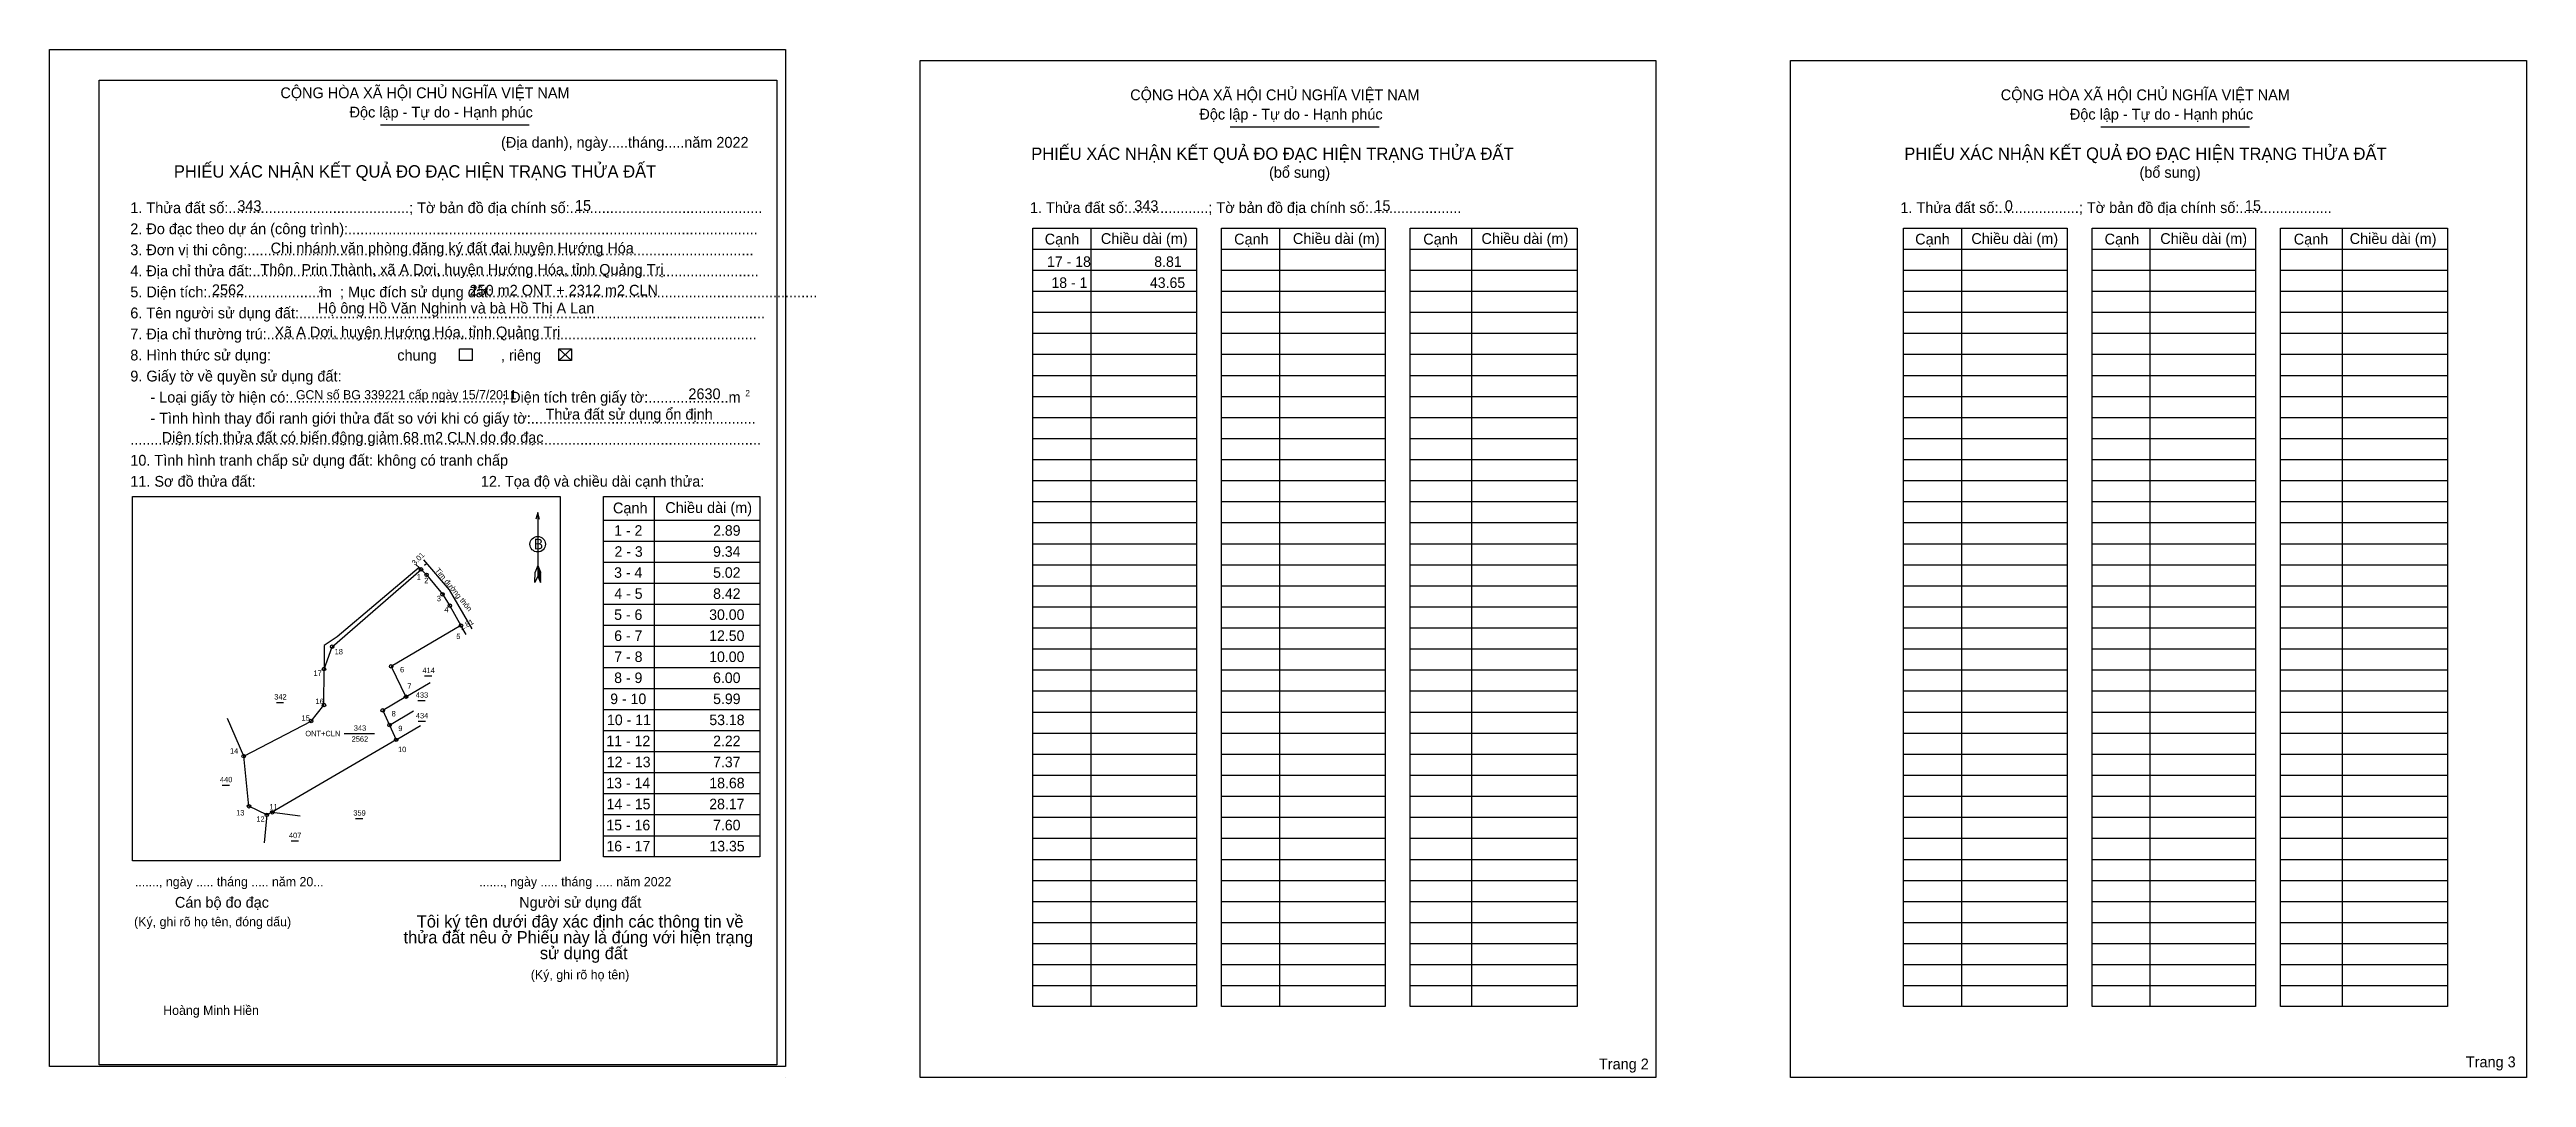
# Model space of a CAD drawing. Extents: x 552084 to 553002, y 1823000 to 1823381.
import ezdxf

# ---------------------------------------------------------------- set-up
doc = ezdxf.new("R2010")
doc.units = 0
for name, color, linetype in [('Level 1', 7, 'Continuous'), ('Level 10', 7, 'Continuous'), ('Level 11', 7, 'Continuous'), ('Level 13', 7, 'Continuous'), ('Level 2', 7, 'Continuous'), ('Level 23', 7, 'Continuous'), ('Level 27', 7, 'Continuous'), ('Level 28', 7, 'Continuous'), ('Level 29', 7, 'Continuous'), ('Level 3', 7, 'Continuous'), ('Level 36', 7, 'Continuous'), ('Level 48', 7, 'Continuous'), ('Level 5', 7, 'Continuous'), ('Level 50', 7, 'Continuous'), ('Level 52', 7, 'Continuous'), ('Level 6', 7, 'Continuous'), ('Level 63', 7, 'Continuous'), ('Level 9', 7, 'Continuous')]:
    doc.layers.add(name, color=color, linetype=linetype)

msp = doc.modelspace()

# ---------------------------------------------------------------- linework, layer by layer
at = {"layer": 'Level 1'}
for p, q in [((552084.34, 1823377.38), (552084.34, 1823377.38)), ((552406.79, 1823377.38), (552406.79, 1823377.38)), ((552206.91, 1823353.47), (552262.05, 1823353.47)), ((552521.72, 1823352.71), (552576.85, 1823352.71)), ((552844.18, 1823352.71), (552899.31, 1823352.71)), ((552470.1, 1823315.23), (552470.1, 1823026.56)), ((552539.94, 1823315.23), (552539.94, 1823026.56)), ((552611.09, 1823315.23), (552611.09, 1823026.56)), ((552792.55, 1823315.23), (552792.55, 1823026.56)), ((552862.4, 1823315.23), (552862.4, 1823026.56)), ((552933.55, 1823315.23), (552933.55, 1823026.56)), ((552448.64, 1823307.42), (552509.23, 1823307.42)), ((552448.64, 1823299.62), (552509.23, 1823299.62)), ((552518.49, 1823307.42), (552579.08, 1823307.42)), ((552518.49, 1823299.62), (552579.08, 1823299.62)), ((552588.33, 1823307.42), (552650.23, 1823307.42)), ((552588.33, 1823299.62), (552650.23, 1823299.62)), ((552771.1, 1823307.42), (552831.69, 1823307.42)), ((552771.1, 1823299.62), (552831.69, 1823299.62)), ((552840.94, 1823307.42), (552901.54, 1823307.42)), ((552840.94, 1823299.62), (552901.54, 1823299.62)), ((552910.79, 1823307.42), (552972.68, 1823307.42)), ((552910.79, 1823299.62), (552972.68, 1823299.62)), ((552448.64, 1823291.82), (552509.23, 1823291.82)), ((552518.49, 1823291.82), (552579.08, 1823291.82)), ((552588.33, 1823291.82), (552650.23, 1823291.82)), ((552771.1, 1823291.82), (552831.69, 1823291.82)), ((552840.94, 1823291.82), (552901.54, 1823291.82)), ((552910.79, 1823291.82), (552972.68, 1823291.82)), ((552448.64, 1823284.02), (552509.23, 1823284.02)), ((552518.49, 1823284.02), (552579.08, 1823284.02)), ((552588.33, 1823284.02), (552650.23, 1823284.02)), ((552771.1, 1823284.02), (552831.69, 1823284.02)), ((552840.94, 1823284.02), (552901.54, 1823284.02)), ((552910.79, 1823284.02), (552972.68, 1823284.02)), ((552448.64, 1823276.22), (552509.23, 1823276.22)), ((552518.49, 1823276.22), (552579.08, 1823276.22)), ((552588.33, 1823276.22), (552650.23, 1823276.22)), ((552771.1, 1823276.22), (552831.69, 1823276.22)), ((552840.94, 1823276.22), (552901.54, 1823276.22)), ((552910.79, 1823276.22), (552972.68, 1823276.22)), ((552272.99, 1823270.44), (552277.67, 1823266.07)), ((552272.99, 1823266.07), (552277.67, 1823270.44)), ((552448.64, 1823268.42), (552509.23, 1823268.42)), ((552518.49, 1823268.42), (552579.08, 1823268.42)), ((552588.33, 1823268.42), (552650.23, 1823268.42)), ((552771.1, 1823268.42), (552831.69, 1823268.42)), ((552840.94, 1823268.42), (552901.54, 1823268.42)), ((552910.79, 1823268.42), (552972.68, 1823268.42)), ((552448.64, 1823260.61), (552509.23, 1823260.61)), ((552518.49, 1823260.61), (552579.08, 1823260.61)), ((552588.33, 1823260.61), (552650.23, 1823260.61)), ((552771.1, 1823260.61), (552831.69, 1823260.61)), ((552840.94, 1823260.61), (552901.54, 1823260.61)), ((552910.79, 1823260.61), (552972.68, 1823260.61)), ((552448.64, 1823252.81), (552509.23, 1823252.81)), ((552448.64, 1823245.01), (552509.23, 1823245.01)), ((552518.49, 1823252.81), (552579.08, 1823252.81)), ((552518.49, 1823245.01), (552579.08, 1823245.01)), ((552588.33, 1823252.81), (552650.23, 1823252.81)), ((552588.33, 1823245.01), (552650.23, 1823245.01)), ((552771.1, 1823252.81), (552831.69, 1823252.81)), ((552771.1, 1823245.01), (552831.69, 1823245.01)), ((552840.94, 1823252.81), (552901.54, 1823252.81)), ((552840.94, 1823245.01), (552901.54, 1823245.01)), ((552910.79, 1823252.81), (552972.68, 1823252.81)), ((552910.79, 1823245.01), (552972.68, 1823245.01)), ((552448.64, 1823237.21), (552509.23, 1823237.21)), ((552518.49, 1823237.21), (552579.08, 1823237.21)), ((552588.33, 1823237.21), (552650.23, 1823237.21)), ((552771.1, 1823237.21), (552831.69, 1823237.21)), ((552840.94, 1823237.21), (552901.54, 1823237.21)), ((552910.79, 1823237.21), (552972.68, 1823237.21)), ((552448.64, 1823229.41), (552509.23, 1823229.41)), ((552518.49, 1823229.41), (552579.08, 1823229.41)), ((552588.33, 1823229.41), (552650.23, 1823229.41)), ((552771.1, 1823229.41), (552831.69, 1823229.41)), ((552840.94, 1823229.41), (552901.54, 1823229.41)), ((552910.79, 1823229.41), (552972.68, 1823229.41)), ((552448.64, 1823221.61), (552509.23, 1823221.61)), ((552518.49, 1823221.61), (552579.08, 1823221.61)), ((552588.33, 1823221.61), (552650.23, 1823221.61)), ((552771.1, 1823221.61), (552831.69, 1823221.61)), ((552840.94, 1823221.61), (552901.54, 1823221.61)), ((552910.79, 1823221.61), (552972.68, 1823221.61)), ((552115.04, 1823215.64), (552115.04, 1823215.64)), ((552265.16, 1823209.8), (552265.16, 1823186.2)), ((552308.27, 1823215.67), (552308.27, 1823082.13)), ((552448.64, 1823213.8), (552509.23, 1823213.8)), ((552518.49, 1823213.8), (552579.08, 1823213.8)), ((552588.33, 1823213.8), (552650.23, 1823213.8)), ((552771.1, 1823213.8), (552831.69, 1823213.8)), ((552840.94, 1823213.8), (552901.54, 1823213.8)), ((552910.79, 1823213.8), (552972.68, 1823213.8)), ((552289.54, 1823206.96), (552347.4, 1823206.96)), ((552289.54, 1823199.16), (552347.4, 1823199.16)), ((552448.64, 1823206), (552509.23, 1823206)), ((552448.64, 1823198.2), (552509.23, 1823198.2)), ((552518.49, 1823206), (552579.08, 1823206)), ((552518.49, 1823198.2), (552579.08, 1823198.2)), ((552588.33, 1823206), (552650.23, 1823206)), ((552588.33, 1823198.2), (552650.23, 1823198.2)), ((552771.1, 1823206), (552831.69, 1823206)), ((552771.1, 1823198.2), (552831.69, 1823198.2)), ((552840.94, 1823206), (552901.54, 1823206)), ((552840.94, 1823198.2), (552901.54, 1823198.2)), ((552910.79, 1823206), (552972.68, 1823206)), ((552910.79, 1823198.2), (552972.68, 1823198.2)), ((552265.16, 1823190.1), (552264.17, 1823187.7)), ((552265.16, 1823190.1), (552266.16, 1823187.7)), ((552265.16, 1823189.76), (552266.16, 1823187.35)), ((552265.16, 1823189.43), (552266.16, 1823187.01)), ((552265.16, 1823189.09), (552266.17, 1823186.66)), ((552289.54, 1823191.36), (552347.4, 1823191.36)), ((552448.64, 1823190.4), (552509.23, 1823190.4)), ((552518.49, 1823190.4), (552579.08, 1823190.4)), ((552588.33, 1823190.4), (552650.23, 1823190.4)), ((552771.1, 1823190.4), (552831.69, 1823190.4)), ((552840.94, 1823190.4), (552901.54, 1823190.4)), ((552910.79, 1823190.4), (552972.68, 1823190.4)), ((552264.12, 1823183.8), (552264.17, 1823187.7)), ((552265.16, 1823186.2), (552264.12, 1823183.8)), ((552265.16, 1823188.74), (552266.17, 1823186.31)), ((552265.16, 1823188.4), (552266.17, 1823185.95)), ((552265.16, 1823188.06), (552266.17, 1823185.6)), ((552265.16, 1823187.72), (552266.19, 1823185.25)), ((552265.16, 1823187.39), (552266.19, 1823184.9)), ((552265.16, 1823187.05), (552266.19, 1823184.55)), ((552265.16, 1823186.71), (552266.2, 1823184.21)), ((552265.16, 1823186.2), (552266.2, 1823183.8)), ((552266.2, 1823183.8), (552266.16, 1823187.7)), ((552289.54, 1823183.56), (552347.4, 1823183.56)), ((552448.64, 1823182.6), (552509.23, 1823182.6)), ((552518.49, 1823182.6), (552579.08, 1823182.6)), ((552588.33, 1823182.6), (552650.23, 1823182.6)), ((552771.1, 1823182.6), (552831.69, 1823182.6)), ((552840.94, 1823182.6), (552901.54, 1823182.6)), ((552910.79, 1823182.6), (552972.68, 1823182.6)), ((552289.54, 1823175.76), (552347.4, 1823175.76)), ((552448.64, 1823174.8), (552509.23, 1823174.8)), ((552518.49, 1823174.8), (552579.08, 1823174.8)), ((552588.33, 1823174.8), (552650.23, 1823174.8)), ((552771.1, 1823174.8), (552831.69, 1823174.8)), ((552840.94, 1823174.8), (552901.54, 1823174.8)), ((552910.79, 1823174.8), (552972.68, 1823174.8)), ((552289.54, 1823167.95), (552347.4, 1823167.95)), ((552448.64, 1823166.99), (552509.23, 1823166.99)), ((552518.49, 1823166.99), (552579.08, 1823166.99)), ((552588.33, 1823166.99), (552650.23, 1823166.99)), ((552771.1, 1823166.99), (552831.69, 1823166.99)), ((552840.94, 1823166.99), (552901.54, 1823166.99)), ((552910.79, 1823166.99), (552972.68, 1823166.99)), ((552289.54, 1823160.15), (552347.4, 1823160.15)), ((552289.54, 1823152.35), (552347.4, 1823152.35)), ((552448.64, 1823159.19), (552509.23, 1823159.19)), ((552518.49, 1823159.19), (552579.08, 1823159.19)), ((552588.33, 1823159.19), (552650.23, 1823159.19)), ((552771.1, 1823159.19), (552831.69, 1823159.19)), ((552840.94, 1823159.19), (552901.54, 1823159.19)), ((552910.79, 1823159.19), (552972.68, 1823159.19)), ((552289.54, 1823144.55), (552347.4, 1823144.55)), ((552448.64, 1823151.39), (552509.23, 1823151.39)), ((552448.64, 1823143.59), (552509.23, 1823143.59)), ((552518.49, 1823151.39), (552579.08, 1823151.39)), ((552518.49, 1823143.59), (552579.08, 1823143.59)), ((552588.33, 1823151.39), (552650.23, 1823151.39)), ((552588.33, 1823143.59), (552650.23, 1823143.59)), ((552771.1, 1823151.39), (552831.69, 1823151.39)), ((552771.1, 1823143.59), (552831.69, 1823143.59)), ((552840.94, 1823151.39), (552901.54, 1823151.39)), ((552840.94, 1823143.59), (552901.54, 1823143.59)), ((552910.79, 1823151.39), (552972.68, 1823151.39)), ((552910.79, 1823143.59), (552972.68, 1823143.59)), ((552289.54, 1823136.75), (552347.4, 1823136.75)), ((552448.64, 1823135.79), (552509.23, 1823135.79)), ((552518.49, 1823135.79), (552579.08, 1823135.79)), ((552588.33, 1823135.79), (552650.23, 1823135.79)), ((552771.1, 1823135.79), (552831.69, 1823135.79)), ((552840.94, 1823135.79), (552901.54, 1823135.79)), ((552910.79, 1823135.79), (552972.68, 1823135.79)), ((552289.54, 1823128.94), (552347.4, 1823128.94)), ((552448.64, 1823127.98), (552509.23, 1823127.98)), ((552518.49, 1823127.98), (552579.08, 1823127.98)), ((552588.33, 1823127.98), (552650.23, 1823127.98)), ((552771.1, 1823127.98), (552831.69, 1823127.98)), ((552840.94, 1823127.98), (552901.54, 1823127.98)), ((552910.79, 1823127.98), (552972.68, 1823127.98)), ((552289.54, 1823121.14), (552347.4, 1823121.14)), ((552448.64, 1823120.18), (552509.23, 1823120.18)), ((552518.49, 1823120.18), (552579.08, 1823120.18)), ((552588.33, 1823120.18), (552650.23, 1823120.18)), ((552771.1, 1823120.18), (552831.69, 1823120.18)), ((552840.94, 1823120.18), (552901.54, 1823120.18)), ((552910.79, 1823120.18), (552972.68, 1823120.18)), ((552289.54, 1823113.34), (552347.4, 1823113.34)), ((552448.64, 1823112.38), (552509.23, 1823112.38)), ((552518.49, 1823112.38), (552579.08, 1823112.38)), ((552588.33, 1823112.38), (552650.23, 1823112.38)), ((552771.1, 1823112.38), (552831.69, 1823112.38)), ((552840.94, 1823112.38), (552901.54, 1823112.38)), ((552910.79, 1823112.38), (552972.68, 1823112.38)), ((552289.54, 1823105.54), (552347.4, 1823105.54)), ((552289.54, 1823097.74), (552347.4, 1823097.74)), ((552448.64, 1823104.58), (552509.23, 1823104.58)), ((552518.49, 1823104.58), (552579.08, 1823104.58)), ((552588.33, 1823104.58), (552650.23, 1823104.58)), ((552771.1, 1823104.58), (552831.69, 1823104.58)), ((552840.94, 1823104.58), (552901.54, 1823104.58)), ((552910.79, 1823104.58), (552972.68, 1823104.58)), ((552289.54, 1823089.94), (552347.4, 1823089.94)), ((552448.64, 1823096.78), (552509.23, 1823096.78)), ((552448.64, 1823088.98), (552509.23, 1823088.98)), ((552518.49, 1823096.78), (552579.08, 1823096.78)), ((552518.49, 1823088.98), (552579.08, 1823088.98)), ((552588.33, 1823096.78), (552650.23, 1823096.78)), ((552588.33, 1823088.98), (552650.23, 1823088.98)), ((552771.1, 1823096.78), (552831.69, 1823096.78)), ((552771.1, 1823088.98), (552831.69, 1823088.98)), ((552840.94, 1823096.78), (552901.54, 1823096.78)), ((552840.94, 1823088.98), (552901.54, 1823088.98)), ((552910.79, 1823096.78), (552972.68, 1823096.78)), ((552910.79, 1823088.98), (552972.68, 1823088.98)), ((552273.5, 1823080.64), (552273.5, 1823080.64)), ((552448.64, 1823081.17), (552509.23, 1823081.17)), ((552518.49, 1823081.17), (552579.08, 1823081.17)), ((552588.33, 1823081.17), (552650.23, 1823081.17)), ((552771.1, 1823081.17), (552831.69, 1823081.17)), ((552840.94, 1823081.17), (552901.54, 1823081.17)), ((552910.79, 1823081.17), (552972.68, 1823081.17)), ((552448.64, 1823073.37), (552509.23, 1823073.37)), ((552518.49, 1823073.37), (552579.08, 1823073.37)), ((552588.33, 1823073.37), (552650.23, 1823073.37)), ((552771.1, 1823073.37), (552831.69, 1823073.37)), ((552840.94, 1823073.37), (552901.54, 1823073.37)), ((552910.79, 1823073.37), (552972.68, 1823073.37)), ((552448.64, 1823065.57), (552509.23, 1823065.57)), ((552518.49, 1823065.57), (552579.08, 1823065.57)), ((552588.33, 1823065.57), (552650.23, 1823065.57)), ((552771.1, 1823065.57), (552831.69, 1823065.57)), ((552840.94, 1823065.57), (552901.54, 1823065.57)), ((552910.79, 1823065.57), (552972.68, 1823065.57)), ((552448.64, 1823057.77), (552509.23, 1823057.77)), ((552518.49, 1823057.77), (552579.08, 1823057.77)), ((552588.33, 1823057.77), (552650.23, 1823057.77)), ((552771.1, 1823057.77), (552831.69, 1823057.77)), ((552840.94, 1823057.77), (552901.54, 1823057.77)), ((552910.79, 1823057.77), (552972.68, 1823057.77)), ((552448.64, 1823049.97), (552509.23, 1823049.97)), ((552448.64, 1823042.17), (552509.23, 1823042.17)), ((552518.49, 1823049.97), (552579.08, 1823049.97)), ((552518.49, 1823042.17), (552579.08, 1823042.17)), ((552588.33, 1823049.97), (552650.23, 1823049.97)), ((552588.33, 1823042.17), (552650.23, 1823042.17)), ((552771.1, 1823049.97), (552831.69, 1823049.97)), ((552771.1, 1823042.17), (552831.69, 1823042.17)), ((552840.94, 1823049.97), (552901.54, 1823049.97)), ((552840.94, 1823042.17), (552901.54, 1823042.17)), ((552910.79, 1823049.97), (552972.68, 1823049.97)), ((552910.79, 1823042.17), (552972.68, 1823042.17)), ((552448.64, 1823034.36), (552509.23, 1823034.36)), ((552518.49, 1823034.36), (552579.08, 1823034.36)), ((552588.33, 1823034.36), (552650.23, 1823034.36)), ((552771.1, 1823034.36), (552831.69, 1823034.36)), ((552840.94, 1823034.36), (552901.54, 1823034.36)), ((552910.79, 1823034.36), (552972.68, 1823034.36)), ((552356.97, 1823000.3), (552356.97, 1823000.3)), ((552679.42, 1823000.3), (552679.42, 1823000.3))]:
    msp.add_line(p, q, dxfattribs=at)
for points in [[(552448.64, 1823315.23), (552509.23, 1823315.23), (552509.23, 1823026.56), (552448.64, 1823026.56)], [(552518.49, 1823315.23), (552579.08, 1823315.23), (552579.08, 1823026.56), (552518.49, 1823026.56)], [(552588.33, 1823315.23), (552650.23, 1823315.23), (552650.23, 1823026.56), (552588.33, 1823026.56)], [(552771.1, 1823315.23), (552831.69, 1823315.23), (552831.69, 1823026.56), (552771.1, 1823026.56)], [(552840.94, 1823315.23), (552901.54, 1823315.23), (552901.54, 1823026.56), (552840.94, 1823026.56)], [(552910.79, 1823315.23), (552972.68, 1823315.23), (552972.68, 1823026.56), (552910.79, 1823026.56)], [(552115.04, 1823215.64), (552273.5, 1823215.64), (552273.5, 1823080.64), (552115.04, 1823080.64)], [(552289.54, 1823215.67), (552347.4, 1823215.67), (552347.4, 1823082.13), (552289.54, 1823082.13)]]:
    msp.add_lwpolyline(points, close=True, dxfattribs=at)
msp.add_lwpolyline([(552265.84, 1823207.29), (552265.16, 1823209.8), (552264.48, 1823207.29)], dxfattribs=at)
msp.add_circle((552265.16, 1823198), 2.88, dxfattribs=at)
at = {"layer": 'Level 10'}
msp.add_lwpolyline([(552207.74, 1823136.41), (552210.24, 1823130.96), (552212.73, 1823125.51), (552166.86, 1823098.61), (552164.85, 1823097.67), (552158.2, 1823100.84), (552156.26, 1823119.42), (552181.23, 1823132.45), (552185.99, 1823138.38), (552186.02, 1823151.73), (552189.03, 1823160.01), (552221.94, 1823188.69), (552224, 1823186.66), (552229.91, 1823179.43), (552232.64, 1823175.22), (552236.75, 1823167.87), (552210.87, 1823152.7), (552216.36, 1823141.47)], close=True, dxfattribs=at)
at = {"layer": 'Level 11'}
for centre in [(552221.94, 1823188.69), (552224, 1823186.66), (552229.91, 1823179.43), (552232.64, 1823175.22), (552236.75, 1823167.87), (552186.02, 1823151.73), (552189.03, 1823160.01), (552210.87, 1823152.7), (552185.99, 1823138.38), (552207.74, 1823136.41), (552207.74, 1823136.41), (552216.36, 1823141.47), (552181.23, 1823132.45), (552210.24, 1823130.96), (552212.73, 1823125.51), (552156.26, 1823119.42), (552158.2, 1823100.84), (552164.85, 1823097.67), (552166.86, 1823098.61)]:
    msp.add_circle(centre, 0.65, dxfattribs=at)
at = {"layer": 'Level 2'}
for points in [[(552084.33, 1823381.41), (552356.96, 1823381.41), (552356.96, 1823004.33), (552084.33, 1823004.33)], [(552406.79, 1823377.38), (552679.42, 1823377.38), (552679.42, 1823000.3), (552406.79, 1823000.3)], [(552729.25, 1823377.38), (553001.88, 1823377.38), (553001.88, 1823000.3), (552729.25, 1823000.3)]]:
    msp.add_lwpolyline(points, close=True, dxfattribs=at)
at = {"layer": 'Level 23'}
msp.add_line((552238.61, 1823164.55), (552236.75, 1823167.87), dxfattribs=at)
msp.add_lwpolyline([(552220.2, 1823190.42), (552221.31, 1823189.31), (552221.94, 1823188.69)], dxfattribs=at)
at = {"layer": 'Level 27'}
for p, q in [((552216.36, 1823141.47), (552225.33, 1823146.74)), ((552210.24, 1823130.96), (552219.21, 1823136.23)), ((552212.73, 1823125.51), (552221.7, 1823130.77)), ((552164.85, 1823097.67), (552163.81, 1823087.32)), ((552166.86, 1823098.61), (552177.18, 1823097.29))]:
    msp.add_line(p, q, dxfattribs=at)
at = {"layer": 'Level 28'}
msp.add_lwpolyline([(552222.89, 1823192.2), (552232.36, 1823181.08), (552240.71, 1823166.63)], dxfattribs=at)
at = {"layer": 'Level 29'}
msp.add_lwpolyline([(552221.31, 1823189.31), (552190.9, 1823163.68), (552186.05, 1823160.42), (552186.02, 1823151.73)], dxfattribs=at)
at = {"layer": 'Level 3'}
msp.add_lwpolyline([(552102.76, 1823370.1), (552353.72, 1823370.1), (552353.72, 1823005.02), (552102.76, 1823005.02)], close=True, dxfattribs=at)
at = {"layer": 'Level 36'}
msp.add_line((552224.05, 1823190.83), (552223.29, 1823190.06), dxfattribs=at)
at = {"layer": 'Level 5'}
msp.add_line((552156.26, 1823119.42), (552150.25, 1823133.36), dxfattribs=at)
at = {"layer": 'Level 50'}
for points in [[(552236.15, 1823270.44), (552240.83, 1823270.44), (552240.83, 1823266.07), (552236.15, 1823266.07)], [(552272.99, 1823270.44), (552277.67, 1823270.44), (552277.67, 1823266.07), (552272.99, 1823266.07)]]:
    msp.add_lwpolyline(points, close=True, dxfattribs=at)
at = {"layer": 'Level 63'}
for p, q in [((552223.25, 1823149.16), (552225.94, 1823149.16)), ((552168.37, 1823139.38), (552171.05, 1823139.38)), ((552220.73, 1823140.08), (552223.42, 1823140.08)), ((552220.86, 1823132.41), (552223.55, 1823132.41)), ((552148.27, 1823108.71), (552150.95, 1823108.71)), ((552173.81, 1823088.01), (552176.5, 1823088.01)), ((552197.66, 1823096.36), (552200.35, 1823096.36))]:
    msp.add_line(p, q, dxfattribs=at)
at = {"layer": 'Level 9'}
msp.add_line((552193.47, 1823127.82), (552204.77, 1823127.82), dxfattribs=at)

# ---------------------------------------------------------------- texts
at = {"layer": 'Level 1'}
for s, height, p in [('CỘNG HÒA XÃ HỘI CHỦ NGHĨA VIỆT NAM', 4.0047, (552169.85, 1823363.35)), ('CỘNG HÒA XÃ HỘI CHỦ NGHĨA VIỆT NAM', 4.0047, (552484.66, 1823362.6)), ('CỘNG HÒA XÃ HỘI CHỦ NGHĨA VIỆT NAM', 4.0047, (552807.12, 1823362.6)), ('Độc lập - Tự do - Hạnh phúc', 4.0047, (552195.47, 1823356.2)), ('Độc lập - Tự do - Hạnh phúc', 4.0047, (552510.28, 1823355.44)), ('Độc lập - Tự do - Hạnh phúc', 4.0047, (552832.74, 1823355.44)), ('(Địa danh), ngày.....tháng.....năm 2022', 4.0047, (552251.58, 1823344.99)), ('PHIẾU XÁC NHẬN KẾT QUẢ ĐO ĐẠC HIỆN TRẠNG THỬA ĐẤT', 4.5772, (552447.99, 1823340.5)), ('PHIẾU XÁC NHẬN KẾT QUẢ ĐO ĐẠC HIỆN TRẠNG THỬA ĐẤT', 4.5772, (552771.4, 1823340.5)), ('PHIẾU XÁC NHẬN KẾT QUẢ ĐO ĐẠC HIỆN TRẠNG THỬA ĐẤT', 4.5772, (552130.39, 1823333.93)), ('(bổ sung)', 4.005, (552536.08, 1823333.86)), ('(bổ sung)', 4.005, (552858.53, 1823333.86)), ('1. Thửa đất số:.............................................; Tờ bản đồ địa chính số:................................................', 4.00465, (552114.25, 1823320.74)), ('1. Thửa đất số:....................; Tờ bản đồ địa chính số:.......................', 4.0047, (552447.51, 1823320.78)), ('1. Thửa đất số:....................; Tờ bản đồ địa chính số:.......................', 4.0047, (552769.97, 1823320.78)), ('3. Đơn vị thi công:..............................................................................................................................', 4.00465, (552114.25, 1823305.14)), ('2. Đo đạc theo dự án (công trình):......................................................................................................', 4.00465, (552114.25, 1823312.94)), ('Cạnh', 4.005, (552452.98, 1823309.12)), ('Chiều dài (m)', 4.0047, (552473.78, 1823309.31)), ('Cạnh', 4.005, (552523.15, 1823309.12)), ('Chiều dài (m)', 4.0047, (552544.92, 1823309.31)), ('Cạnh', 4.005, (552593.21, 1823309.12)), ('Chiều dài (m)', 4.0047, (552614.77, 1823309.31)), ('Cạnh', 4.005, (552775.43, 1823309.12)), ('Chiều dài (m)', 4.0047, (552796.24, 1823309.31)), ('Cạnh', 4.005, (552845.61, 1823309.12)), ('Chiều dài (m)', 4.0047, (552866.23, 1823309.31)), ('Cạnh', 4.005, (552915.67, 1823309.12)), ('Chiều dài (m)', 4.0047, (552936.4, 1823309.31)), ('4. Địa chỉ thửa đất:..............................................................................................................................', 4.00465, (552114.25, 1823297.34)), ('5. Diện tích:............................m  ; Mục đích sử dụng đất:.................................................................................', 4.00465, (552114.25, 1823289.53)), ('2', 2.29, (552183.95, 1823291.35)), ('6. Tên người sử dụng đất:....................................................................................................................', 4.00465, (552114.25, 1823281.73)), ('7. Địa chỉ thường trú:..........................................................................................................................', 4.00465, (552114.25, 1823273.93)), ('9. Giấy tờ về quyền sử dụng đất:', 4.0047, (552114.25, 1823258.33)), ('chung                , riêng', 4.0047, (552213.15, 1823266.09)), ('     - Loại giấy tờ hiện có:.....................................................; Diện tích trên giấy tờ:....................m', 4.00465, (552114.25, 1823250.52)), ('2', 2.29, (552342.1, 1823252.87)), ('     - Tình hình thay đổi ranh giới thửa đất so với khi có giấy tờ:........................................................', 4.00465, (552114.25, 1823242.72)), ('.............................................................................................................................................................', 4.00465, (552114.25, 1823234.92)), ('10. Tình hình tranh chấp sử dụng đất: không có tranh chấp', 4.0047, (552114.25, 1823227.12)), ('11. Sơ đồ thửa đất:', 4.0047, (552114.25, 1823219.32)), ('12. Tọa độ và chiều dài cạnh thửa:', 4.0047, (552244.1, 1823219.32)), ('Cạnh', 4.005, (552293.05, 1823209.44)), ('Chiều dài (m)', 4.0047, (552312.43, 1823209.57)), ('B', 3.9, (552263.72, 1823196.11)), ('......., ngày ..... tháng ..... năm 20...', 3.4328, (552115.95, 1823071.18)), ('......., ngày ..... tháng ..... năm 2022', 3.4328, (552243.5, 1823071.18)), ('Cán bộ đo đạc', 4.0047, (552130.78, 1823063.24)), ('Tôi ký tên dưới đây xác định các thông tin về', 4.5507, (552220.36, 1823055.9)), ('Người sử dụng đất', 4.0047, (552258.32, 1823063.24)), ('(Ký, ghi rõ họ tên, đóng dấu)', 3.4328, (552115.65, 1823056.35)), ('thửa đất nêu ở Phiếu này là đúng với hiện trạng', 4.5507, (552215.48, 1823050.02)), ('sử dụng đất', 4.5507, (552265.97, 1823044.16)), ('(Ký, ghi rõ họ tên)', 3.4328, (552262.61, 1823036.71)), ('Hoàng Minh Hiền', 3.4328, (552126.43, 1823023.5)), ('Trang 2', 4.005, (552658.3, 1823003.31)), ('Trang 3', 4.005, (552979.42, 1823004.09))]:
    msp.add_text(s, height=height, dxfattribs=at).set_placement(p)
at = {"layer": 'Level 13'}
for s, p in [('ONT+CLN', (552179.09, 1823126.82)), ('2562', (552196.23, 1823124.78)), ('343', (552197.03, 1823128.86))]:
    msp.add_text(s, height=2, dxfattribs=at).set_placement(p)
at = {"layer": 'Level 36'}
for s, rotation, p in [('3.01', 45.40443, (552219.67, 1823190)), ('2.81', 29.21321, (552237, 1823166.02))]:
    msp.add_text(s, height=2, rotation=rotation, dxfattribs=at).set_placement(p)
for s, p in [('414', (552222.43, 1823150.2)), ('433', (552219.98, 1823141.12)), ('342', (552167.56, 1823140.42)), ('434', (552220.04, 1823133.45)), ('440', (552147.45, 1823109.75)), ('359', (552196.85, 1823097.4)), ('407', (552173.01, 1823089.05))]:
    msp.add_text(s, height=2, dxfattribs=at).set_placement(p)
at = {"layer": 'Level 48'}
msp.add_text('8. Hình thức sử dụng:', height=4.0048, dxfattribs=at).set_placement((552114.25, 1823266.13))
at = {"layer": 'Level 52'}
for s, p in [('17 - 18', (552453.84, 1823300.82)), ('8.81', (552493.56, 1823300.82)), ('18 - 1', (552455.47, 1823293.02)), ('43.65', (552491.95, 1823293.02)), ('1 - 2', (552293.5, 1823201.15)), ('2.89', (552330.15, 1823201.15)), ('3 - 4', (552293.48, 1823185.55)), ('2 - 3', (552293.62, 1823193.35)), ('5.02', (552330.15, 1823185.55)), ('9.34', (552330.13, 1823193.35)), ('4 - 5', (552293.57, 1823177.74)), ('8.42', (552330.15, 1823177.74)), ('5 - 6', (552293.49, 1823169.94)), ('30.00', (552328.69, 1823169.94)), ('6 - 7', (552293.51, 1823162.14)), ('12.50', (552328.69, 1823162.14)), ('7 - 8', (552293.54, 1823154.34)), ('10.00', (552328.69, 1823154.34)), ('8 - 9', (552293.5, 1823146.54)), ('6.00', (552330.13, 1823146.54)), ('10 - 11', (552290.85, 1823130.93)), ('9 - 10', (552292.04, 1823138.74)), ('53.18', (552328.75, 1823130.93)), ('5.99', (552330.15, 1823138.74)), ('11 - 12', (552290.62, 1823123.13)), ('2.22', (552330.15, 1823123.13)), ('12 - 13', (552290.74, 1823115.33)), ('7.37', (552330.15, 1823115.33)), ('13 - 14', (552290.6, 1823107.53)), ('18.68', (552328.75, 1823107.53)), ('14 - 15', (552290.69, 1823099.73)), ('28.17', (552328.71, 1823099.73)), ('15 - 16', (552290.61, 1823091.93)), ('16 - 17', (552290.63, 1823084.12)), ('13.35', (552328.77, 1823084.12)), ('7.60', (552330.13, 1823091.93))]:
    msp.add_text(s, height=3.901, dxfattribs=at).set_placement(p)
at = {"layer": 'Level 6'}
for s, height, p in [('343', 4.005, (552153.91, 1823321.48)), ('15', 4.005, (552278.97, 1823321.55)), ('343', 4.005, (552486.16, 1823321.48)), ('15', 4.005, (552575.11, 1823321.51)), ('0', 4, (552808.62, 1823321.48)), ('15', 4.005, (552897.57, 1823321.51)), ('Chi nhánh văn phòng đăng ký đất đai huyện Hướng Hóa', 4.0049, (552166.25, 1823305.81)), ('Thôn  Prin Thành, xã A Dơi, huyện Hướng Hóa, tỉnh Quảng Trị', 4.0049, (552162.45, 1823297.87)), ('2562', 4.005, (552144.5, 1823290.31)), ('250 m2 ONT + 2312 m2 CLN', 4.0049, (552239.91, 1823290.16)), ('Hộ ông Hồ Văn Nghinh và bà Hồ Thị A Lan', 4.0049, (552183.73, 1823283.54)), ('Xã A Dơi, huyện Hướng Hóa, tỉnh Quảng Trị', 4.0049, (552167.68, 1823274.67)), ('GCN số BG 339221 cấp ngày 15/7/2011', 3.4041, (552175.6, 1823251.71)), ('2630', 4.005, (552320.99, 1823251.76)), ('Thửa đất sử dụng ổn định', 4.0049, (552268.06, 1823244.2)), ('Diện tích thửa đất có biến động giảm 68 m2 CLN do đo đạc', 4.0049, (552125.89, 1823235.6))]:
    msp.add_text(s, height=height, dxfattribs=at).set_placement(p)
at = {"layer": 'Level 63'}
msp.add_text('Tim đường thôn', height=2, rotation=309.26351, dxfattribs=at).set_placement((552227.03, 1823188.23))
at = {"layer": 'Level 9'}
for s, p in [('1', (552220.32, 1823184.91)), ('2', (552223.12, 1823183.56)), ('3', (552227.79, 1823176.88)), ('4', (552230.57, 1823172.78)), ('5', (552235.02, 1823162.85)), ('18', (552189.94, 1823157.17)), ('6', (552214.17, 1823150.5)), ('17', (552182.07, 1823149.19)), ('7', (552216.89, 1823144.45)), ('15', (552177.69, 1823132.56)), ('16', (552182.82, 1823138.76)), ('8', (552211.05, 1823134.16)), ('9', (552213.53, 1823128.71)), ('14', (552151.17, 1823120.39)), ('10', (552213.41, 1823120.92)), ('13', (552153.45, 1823097.44)), ('12', (552160.93, 1823095.12)), ('11', (552165.78, 1823099.68))]:
    msp.add_text(s, height=2, dxfattribs=at).set_placement(p)

doc.saveas('drawing.dxf')
